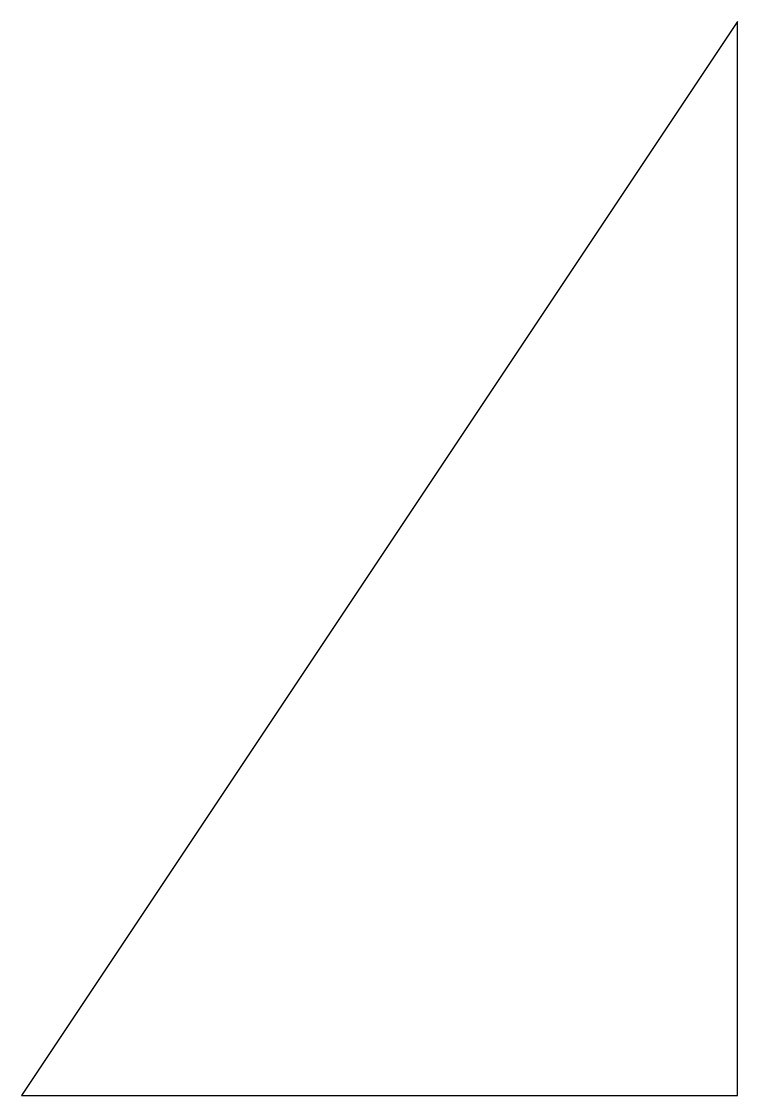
# Model space of a CAD drawing. Header units: millimetres. Extents: x 30 to 50, y 40 to 70.
import ezdxf

# ---------------------------------------------------------------- set-up
doc = ezdxf.new("R2010")
doc.units = ezdxf.units.MM
doc.layers.get('0').update_dxf_attribs({"lineweight": 25, "true_color": 0x000000})

# ---------------------------------------------------------------- blocks, each defined once
blk = doc.blocks.new('testblock')
at = {"flags": 128}
blk.add_lwpolyline([(10, 10), (20, 10), (20, 20)], close=True, dxfattribs=at)

msp = doc.modelspace()

# ---------------------------------------------------------------- block references
at = {"xscale": 2, "yscale": 3}
msp.add_blockref('testblock', (10, 10), dxfattribs=at)

doc.saveas('drawing.dxf')
